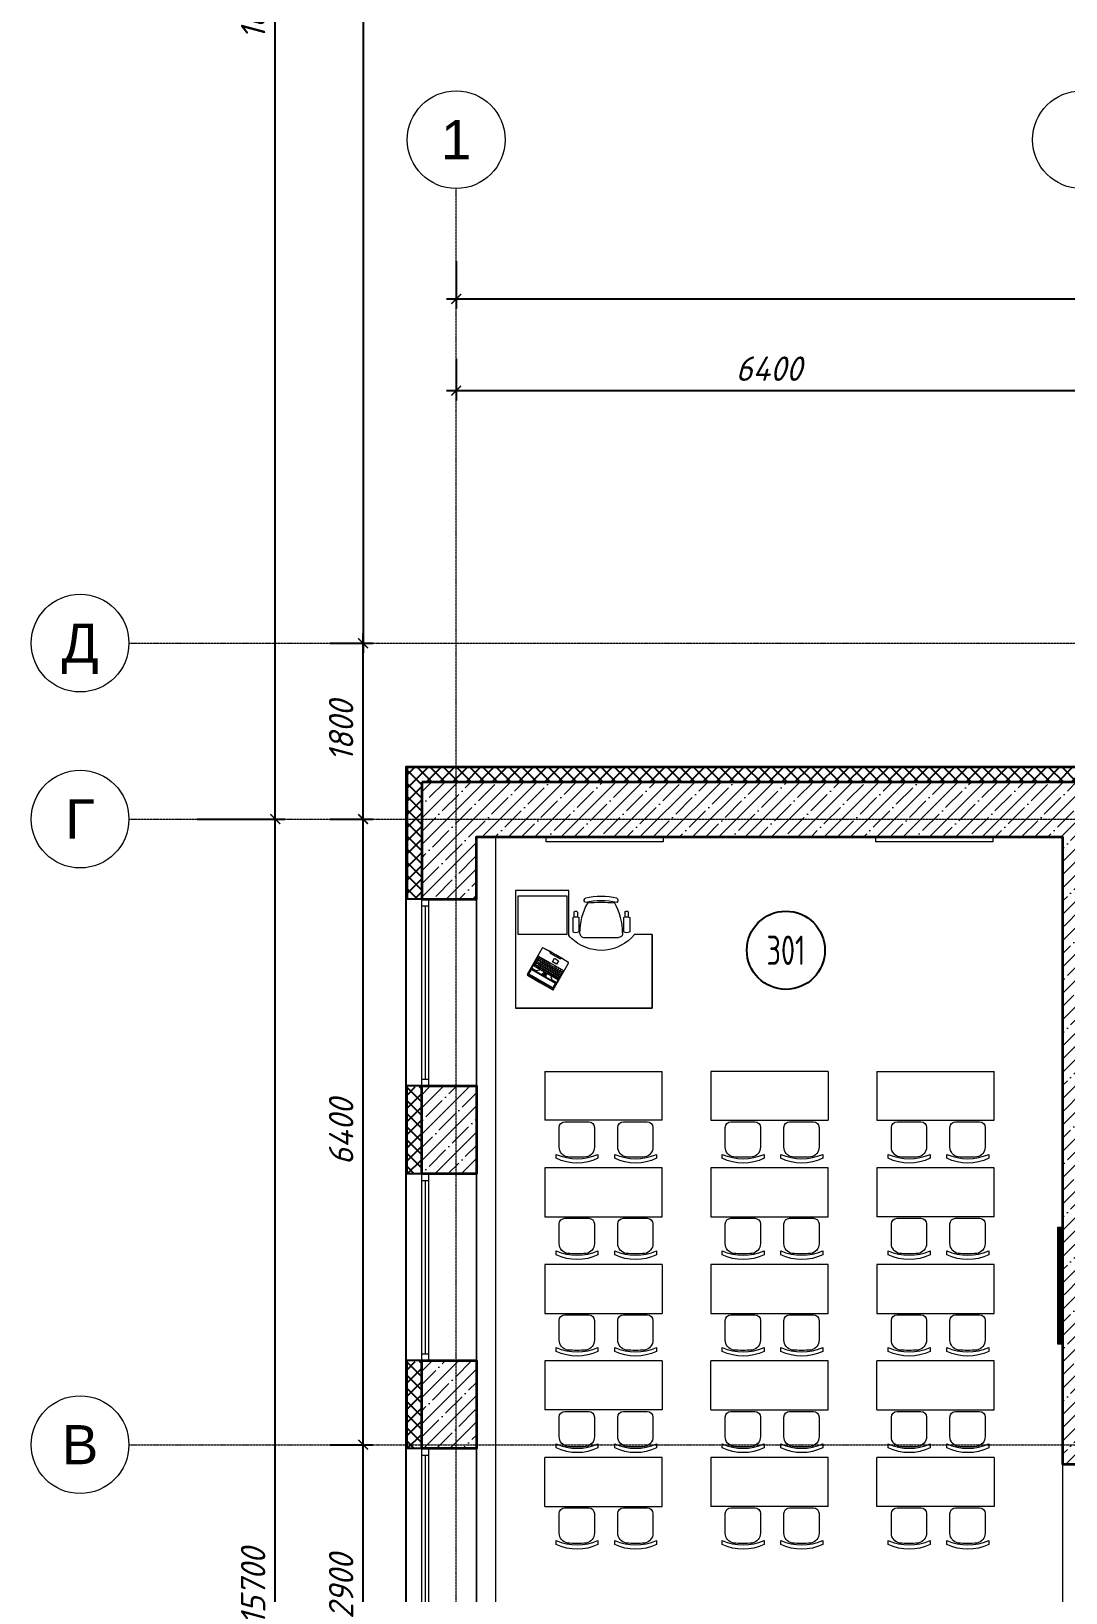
# Model space of a CAD drawing. Header units: millimetres. Extents: x 0 to 168960, y -92093 to 443706.
# Drawn here: x 844 to 11434, y 311988 to 327963 of the extents above; entities that cross this region are included whole.
import ezdxf
from ezdxf.enums import TextEntityAlignment as Align

# ---------------------------------------------------------------- set-up
doc = ezdxf.new("R2018")
doc.units = ezdxf.units.MM
doc.linetypes.add('осевая', pattern=[50.8, 31.75, -6.35, 6.35, -6.35])
for name, color, linetype, lineweight in [('_0', 7, 'Continuous', 15), ('АР_Названия помещений', 124, 'Continuous', 5), ('АР_Номер помещения', 1, 'Continuous', 25), ('АР_Окна БЛОК', 250, 'Continuous', 13), ('АР_Помещения_площадь', 19, 'Continuous', 9)]:
    doc.layers.add(name, color=color, linetype=linetype, lineweight=lineweight)
doc.layers.add('АР_Сущ.Несущая стена', color=7, linetype='Continuous')
doc.styles.add('ISOCPEUR', font='isocpeur.ttf', dxfattribs={"height": 175})
doc.styles.get("Standard").update_dxf_attribs({"font": 'arial.ttf'})
doc.styles.add('Текст_М100', font='GOST_Common Italic.ttf', dxfattribs={"height": 250})
doc.dimstyles.new('Размеры_М100', dxfattribs={"dimtxt": 250, "dimasz": 100, "dimexe": 100, "dimexo": 100, "dimgap": 100, "dimtad": 1, "dimrnd": 5, "dimtxsty": 'Текст_М100', "dimblk": 'ARCHTICK', "dimcen": 250, "dimdle": 100, "dimadec": 0, "dimazin": 2, "dimtfac": 1, "dimtmove": 1, "dimatfit": 3, "dimfxl": 1, "dimarcsym": 0})
pattern_1 = [(45, (0, 65599.53), (-134.70384, 134.70384), []), (45, (134.7, 65599.53), (-134.70384, 134.70384), [238.125, -47.625, 0, -47.625])]

# ---------------------------------------------------------------- blocks, each defined once
blk = doc.blocks.new('ОКНО 1910')
at = {"layer": 'АР_Окна БЛОК', "color": 8, "ltscale": 0.1}
for points in [[(178763, -124525), (180673, -124525), (180673, -125085), (178763, -125085)], [(178763, -125015), (180673, -125015), (180673, -125085), (178763, -125085)], [(178763, -125015), (178833, -125015), (178833, -125085), (178763, -125085)], [(180603, -125015), (180673, -125015), (180673, -125085), (180603, -125085)]]:
    blk.add_lwpolyline(points, close=True, dxfattribs=at)
blk.add_lwpolyline([(178833, -125050), (180603, -125050)], dxfattribs=at)
blk = doc.blocks.new('3 ЭТАЖ')
at = {"layer": 'АР_Сущ.Несущая стена', "ltscale": 0.1}
h = blk.add_hatch(dxfattribs=at)
h.set_pattern_fill('ANSI37', color=8, scale=30, angle=270)
h.set_pattern_definition([(315, (0, 65653.99), (67.35192, 67.35192), []), (45, (0, 65653.99), (-67.35192, 67.35192), [])])
h.paths.add_polyline_path([(120263, -43057), (120263, -42906), (113003, -42907), (113003, -44255), (113153, -44255), (113153, -43057)])
at = {"layer": 'АР_Сущ.Несущая стена', "lineweight": 13, "ltscale": 10000}
h = blk.add_hatch(dxfattribs=at)
h.set_pattern_fill('ANSI35', color=8, scale=30)
h.set_pattern_definition(pattern_1)
h.paths.add_polyline_path([(113508, -43057), (113153, -43057), (113153, -43430), (113508, -43430)])
h.paths.add_polyline_path([(113508, -43430), (113153, -43430), (113153, -44255), (113223, -44255), (113508, -44255)])
h.paths.add_polyline_path([(120263, -43430), (113508, -43430), (113508, -44255), (113713, -44255), (113713, -43617), (119713, -43617), (119713, -50035), (120103, -50035), (120103, -43617), (120263, -43617)])
h.paths.add_polyline_path([(120263, -43057), (113508, -43057), (113508, -43430), (120263, -43430)])
h = blk.add_hatch(dxfattribs=at)
h.set_pattern_fill('ANSI35', color=8, scale=30)
h.set_pattern_definition(pattern_1)
h.paths.add_polyline_path([(113508, -46165), (113153, -46165), (113153, -47065), (113223, -47065), (113508, -47065)])
h.paths.add_polyline_path([(113713, -46165), (113508, -46165), (113508, -47065), (113713, -47065)])
at = {"layer": 'АР_Сущ.Несущая стена', "ltscale": 0.1}
h = blk.add_hatch(dxfattribs=at)
h.set_pattern_fill('ANSI37', color=8, scale=30, angle=270)
h.set_pattern_definition([(315, (238238.14, 131698.08), (67.35192, 67.35192), []), (45, (238238.14, 131698.08), (-67.35192, 67.35192), [])])
h.paths.add_polyline_path([(113153, -47065), (113153, -46175), (113003, -46175), (113003, -47065)])
h = blk.add_hatch(dxfattribs=at)
h.set_pattern_fill('ANSI37', color=8, scale=30, angle=270)
h.set_pattern_definition([(315, (238238.14, 128888.08), (67.35192, 67.35192), []), (45, (238238.14, 128888.08), (-67.35192, 67.35192), [])])
h.paths.add_polyline_path([(113153, -49875), (113153, -48985), (113003, -48985), (113003, -49875)])
at = {"layer": 'АР_Сущ.Несущая стена', "lineweight": 13, "ltscale": 10000}
h = blk.add_hatch(dxfattribs=at)
h.set_pattern_fill('ANSI35', color=8, scale=30)
h.set_pattern_definition(pattern_1)
h.paths.add_polyline_path([(113508, -48975), (113153, -48975), (113153, -49830), (113508, -49830)])
h.paths.add_polyline_path([(113508, -49830), (113153, -49830), (113153, -49875), (113223, -49875), (113508, -49875)])
h.paths.add_polyline_path([(113713, -48975), (113508, -48975), (113508, -49830), (113713, -49830)])
h.paths.add_polyline_path([(113713, -49830), (113508, -49830), (113508, -49875), (113713, -49875)])
at = {"layer": 'АР_Сущ.Несущая стена', "color": 8, "ltscale": 0.1}
for points in [[(174756, -42897), (182078, -42897), (182078, -59645), (112993, -59645), (112993, -42897), (133154, -42897)], [(120263, -42907), (113003, -42907), (113003, -44255)], [(113153, -44255), (112993, -44255)], [(113153, -46165), (112993, -46165)], [(113003, -47065), (113003, -46165)], [(113153, -47065), (112993, -47065)], [(113153, -48975), (112993, -48975)], [(113003, -49875), (113003, -48975)], [(113153, -49875), (112993, -49875)]]:
    blk.add_lwpolyline(points, dxfattribs=at)
at = {"layer": 'АР_Сущ.Несущая стена', "color": 8, "linetype": 'Continuous', "lineweight": 35, "flags": 128}
for points in [[(113153, -43057), (113153, -44255), (113713, -44255), (113713, -43617), (119713, -43617), (119713, -50035), (120103, -50035), (120103, -43617), (120263, -43617), (120263, -43057)], [(113153, -47065), (113153, -46165), (113713, -46165), (113713, -47065)], [(113153, -49875), (113153, -48975), (113713, -48975), (113713, -49875)]]:
    blk.add_lwpolyline(points, close=True, dxfattribs=at)
at = {"layer": 'АР_Сущ.Несущая стена', "color": 8, "rotation": 270}
for p in [(238238, 134508), (238238, 131698), (238238, 128888)]:
    blk.add_blockref('ОКНО 1910', p, dxfattribs=at)
blk = doc.blocks.new('_ArchTick')
at = {"color": 8, "linetype": 'ByBlock', "const_width": 0.15}
blk.add_lwpolyline([(-0.5, -0.5), (0.5, 0.5)], dxfattribs=at)
blk = doc.blocks.new('*D182')
at = {"layer": '_0', "color": 8, "lineweight": -2, "ltscale": 100, "transparency": 16777216}
for p, q in [((3341, 304103), (3341, 320003)), ((2544, 319903), (3441, 319903)), ((2544, 304203), (3441, 304203))]:
    blk.add_line(p, q, dxfattribs=at)
at = {"layer": 'Defpoints', "color": 0, "ltscale": 100, "transparency": 16777216}
for p in [(2444, 319903), (3341, 319903), (2444, 304203)]:
    blk.add_point(p, dxfattribs=at)
at = {"layer": '_0', "color": 8, "lineweight": -2, "ltscale": 100, "transparency": 16777216, "xscale": 100, "yscale": 100, "zscale": 100}
for p, rotation in [((3341, 319903), 90), ((3341, 304203), 270)]:
    blk.add_blockref('_ArchTick', p, dxfattribs=dict(at, rotation=rotation))
at = {"layer": '_0', "color": 8, "ltscale": 100, "transparency": 16777216, "insert": (3115, 312053), "char_height": 250, "attachment_point": 5, "rotation": 90, "style": 'Текст_М100'}
blk.add_mtext('15700', dxfattribs=at)
blk = doc.blocks.new('*D184')
at = {"layer": '_0', "color": 8, "lineweight": -2, "ltscale": 100, "transparency": 16777216}
for p, q in [((4241, 310503), (4241, 313603)), ((3903, 313503), (4341, 313503)), ((4012, 310603), (4341, 310603))]:
    blk.add_line(p, q, dxfattribs=at)
at = {"layer": 'Defpoints', "color": 0, "ltscale": 100, "transparency": 16777216}
for p in [(3803, 313503), (4241, 313503), (3912, 310603)]:
    blk.add_point(p, dxfattribs=at)
at = {"layer": '_0', "color": 8, "lineweight": -2, "ltscale": 100, "transparency": 16777216, "xscale": 100, "yscale": 100, "zscale": 100}
for p, rotation in [((4241, 313503), 90), ((4241, 310603), 270)]:
    blk.add_blockref('_ArchTick', p, dxfattribs=dict(at, rotation=rotation))
at = {"layer": '_0', "color": 8, "ltscale": 100, "transparency": 16777216, "insert": (4016, 312053), "char_height": 250, "attachment_point": 5, "rotation": 90, "style": 'Текст_М100'}
blk.add_mtext('2900', dxfattribs=at)
blk = doc.blocks.new('*D185')
at = {"layer": '_0', "color": 8, "lineweight": -2, "ltscale": 100, "transparency": 16777216}
for p, q in [((4241, 313403), (4241, 320003)), ((3903, 319903), (4341, 319903)), ((3903, 313503), (4341, 313503))]:
    blk.add_line(p, q, dxfattribs=at)
at = {"layer": 'Defpoints', "color": 0, "ltscale": 100, "transparency": 16777216}
for p in [(3803, 319903), (4241, 319903), (3803, 313503)]:
    blk.add_point(p, dxfattribs=at)
at = {"layer": '_0', "color": 8, "lineweight": -2, "ltscale": 100, "transparency": 16777216, "xscale": 100, "yscale": 100, "zscale": 100}
for p, rotation in [((4241, 319903), 90), ((4241, 313503), 270)]:
    blk.add_blockref('_ArchTick', p, dxfattribs=dict(at, rotation=rotation))
at = {"layer": '_0', "color": 8, "ltscale": 100, "transparency": 16777216, "insert": (4016, 316703), "char_height": 250, "attachment_point": 5, "rotation": 90, "style": 'Текст_М100'}
blk.add_mtext('6400', dxfattribs=at)
blk = doc.blocks.new('*D186')
at = {"layer": '_0', "color": 8, "lineweight": -2, "ltscale": 100, "transparency": 16777216}
for p, q in [((4241, 319803), (4241, 321803)), ((3903, 321703), (4341, 321703)), ((3903, 319903), (4341, 319903))]:
    blk.add_line(p, q, dxfattribs=at)
at = {"layer": 'Defpoints', "color": 0, "ltscale": 100, "transparency": 16777216}
for p in [(3803, 321703), (4241, 321703), (3803, 319903)]:
    blk.add_point(p, dxfattribs=at)
at = {"layer": '_0', "color": 8, "lineweight": -2, "ltscale": 100, "transparency": 16777216, "xscale": 100, "yscale": 100, "zscale": 100}
for p, rotation in [((4241, 321703), 90), ((4241, 319903), 270)]:
    blk.add_blockref('_ArchTick', p, dxfattribs=dict(at, rotation=rotation))
at = {"layer": '_0', "color": 8, "ltscale": 100, "transparency": 16777216, "insert": (4016, 320803), "char_height": 250, "attachment_point": 5, "rotation": 90, "style": 'Текст_М100'}
blk.add_mtext('1800', dxfattribs=at)
blk = doc.blocks.new('*D190')
at = {"layer": '_0', "color": 8, "lineweight": -2, "ltscale": 100, "transparency": 16777216}
for p, q in [((3341, 319803), (3341, 336753)), ((2544, 336653), (3441, 336653)), ((2544, 319903), (3441, 319903))]:
    blk.add_line(p, q, dxfattribs=at)
at = {"layer": 'Defpoints', "color": 0, "ltscale": 100, "transparency": 16777216}
for p in [(2444, 336653), (3341, 336653), (2444, 319903)]:
    blk.add_point(p, dxfattribs=at)
at = {"layer": '_0', "color": 8, "lineweight": -2, "ltscale": 100, "transparency": 16777216, "xscale": 100, "yscale": 100, "zscale": 100}
for p, rotation in [((3341, 336653), 90), ((3341, 319903), 270)]:
    blk.add_blockref('_ArchTick', p, dxfattribs=dict(at, rotation=rotation))
at = {"layer": '_0', "color": 8, "ltscale": 100, "transparency": 16777216, "insert": (3115, 328278), "char_height": 250, "attachment_point": 5, "rotation": 90, "style": 'Текст_М100'}
blk.add_mtext('16750', dxfattribs=at)
blk = doc.blocks.new('*D192')
at = {"layer": '_0', "color": 8, "lineweight": -2, "ltscale": 100, "transparency": 16777216}
for p, q in [((4241, 336753), (4241, 321603)), ((3822, 336653), (4341, 336653)), ((3903, 321703), (4341, 321703))]:
    blk.add_line(p, q, dxfattribs=at)
at = {"layer": 'Defpoints', "color": 0, "ltscale": 100, "transparency": 16777216}
for p in [(3722, 336653), (3803, 321703), (4241, 321703)]:
    blk.add_point(p, dxfattribs=at)
at = {"layer": '_0', "color": 8, "lineweight": -2, "ltscale": 100, "transparency": 16777216, "xscale": 100, "yscale": 100, "zscale": 100}
for p, rotation in [((4241, 336653), 90), ((4241, 321703), 270)]:
    blk.add_blockref('_ArchTick', p, dxfattribs=dict(at, rotation=rotation))
at = {"layer": '_0', "color": 8, "ltscale": 100, "transparency": 16777216, "insert": (4016, 329178), "char_height": 250, "attachment_point": 5, "rotation": 90, "style": 'Текст_М100'}
blk.add_mtext('14950', dxfattribs=at)
blk = doc.blocks.new('*D203')
at = {"layer": '_0', "color": 8, "lineweight": -2, "ltscale": 100, "transparency": 16777216}
for p, q in [((5194, 325609), (5194, 325125)), ((73194, 325609), (73194, 325125)), ((5094, 325225), (73294, 325225))]:
    blk.add_line(p, q, dxfattribs=at)
at = {"layer": 'Defpoints', "color": 0, "ltscale": 100, "transparency": 16777216}
for p in [(5194, 325709), (73194, 325709), (73194, 325225)]:
    blk.add_point(p, dxfattribs=at)
at = {"layer": '_0', "color": 8, "lineweight": -2, "ltscale": 100, "transparency": 16777216, "xscale": 100, "yscale": 100, "zscale": 100, "rotation": 180}
blk.add_blockref('_ArchTick', (5194, 325225), dxfattribs=at)
at = {"layer": '_0', "color": 8, "lineweight": -2, "ltscale": 100, "transparency": 16777216, "xscale": 100, "yscale": 100, "zscale": 100}
blk.add_blockref('_ArchTick', (73194, 325225), dxfattribs=at)
at = {"layer": '_0', "color": 8, "ltscale": 100, "transparency": 16777216, "insert": (39194, 325450), "char_height": 250, "attachment_point": 5, "style": 'Текст_М100'}
blk.add_mtext('68000', dxfattribs=at)
blk = doc.blocks.new('*D204')
at = {"layer": '_0', "color": 8, "lineweight": -2, "ltscale": 100, "transparency": 16777216}
for p, q in [((5194, 324616), (5194, 324186)), ((11594, 324616), (11594, 324186)), ((5094, 324286), (11694, 324286))]:
    blk.add_line(p, q, dxfattribs=at)
at = {"layer": 'Defpoints', "color": 0, "ltscale": 100, "transparency": 16777216}
for p in [(5194, 324716), (11594, 324716), (11594, 324286)]:
    blk.add_point(p, dxfattribs=at)
at = {"layer": '_0', "color": 8, "lineweight": -2, "ltscale": 100, "transparency": 16777216, "xscale": 100, "yscale": 100, "zscale": 100, "rotation": 180}
blk.add_blockref('_ArchTick', (5194, 324286), dxfattribs=at)
at = {"layer": '_0', "color": 8, "lineweight": -2, "ltscale": 100, "transparency": 16777216, "xscale": 100, "yscale": 100, "zscale": 100}
blk.add_blockref('_ArchTick', (11594, 324286), dxfattribs=at)
at = {"layer": '_0', "color": 8, "ltscale": 100, "transparency": 16777216, "insert": (8394, 324511), "char_height": 250, "attachment_point": 5, "style": 'Текст_М100'}
blk.add_mtext('6400', dxfattribs=at)
blk = doc.blocks.new('*U373')
at = {"layer": 'АР_Номер помещения', "color": 8}
blk.add_circle((-18960, 9140), 400, dxfattribs=at)
at = {"color": 8, "style": 'ISOCPEUR', "width": 0.7, "flags": 1}
blk.add_attdef('КАТЕГОРИЯ', (-499, -2092), '', height=250, dxfattribs=at)
at = {"layer": 'АР_Номер помещения', "color": 8, "style": 'ISOCPEUR', "width": 0.7}
blk.add_attdef('НОМЕР_ПОМЕЩЕНИЯ', text='', height=300, dxfattribs=at).set_placement((-18960, 9140), align=Align.MIDDLE_CENTER)
at = {"layer": 'АР_Помещения_площадь', "color": 8, "style": 'ISOCPEUR', "width": 0.7}
blk.add_attdef('ПЛОЩАДЬ_ПОМЕЩЕНИЯ', text='', height=200, dxfattribs=at).set_placement((-16359, 2348), align=Align.MIDDLE_RIGHT)
at = {"layer": 'АР_Помещения_площадь', "color": 8, "lineweight": 30, "width": 0.7, "flags": 104}
blk.add_attdef('ИМЯ_ПОМЕЩЕНИЯ', text='', height=100, dxfattribs=at).set_placement((158, 1217), align=Align.MIDDLE_CENTER)
blk = doc.blocks.new('A$C3da1b1ea')
at = {"color": 8, "lineweight": 0}
blk.add_lwpolyline([(0, 0), (50, 0), (50, -1200), (0, -1200), (0, 0)], dxfattribs=at)
blk = doc.blocks.new('laptop')
at = {"color": 8}
for p, q in [((-150, 325), (-155, 323)), ((-150, 325), (-155, 323)), ((-155, 323), (-155, 10)), ((-155, 323), (-155, 10)), ((0, 326), (-150, 325)), ((0, 326), (-150, 325)), ((150, 325), (0, 326)), ((150, 325), (0, 326)), ((155, 323), (150, 325)), ((155, 323), (150, 325)), ((155, 10), (155, 323)), ((155, 10), (155, 323)), ((-150, 313), (-155, 311)), ((155, 248), (-155, 248)), ((0, 314), (-150, 313)), ((-147, 210), (-147, 234)), ((-147, 210), (-147, 100)), ((147, 210), (-147, 210)), ((-147, 210), (-72, 210)), ((-130, 194), (-147, 194)), ((147, 192), (-147, 192)), ((147, 173), (-147, 173)), ((-143, 309), (-140, 310)), ((-143, 254), (-143, 309)), ((-140, 253), (-143, 254)), ((-140, 310), (140, 310)), ((140, 253), (-140, 253)), ((-138, 192), (-138, 173)), ((-137, 244), (-96, 244)), ((-130, 210), (-130, 194)), ((-129, 173), (-129, 155)), ((-128, 210), (-128, 194)), ((76, 194), (-128, 194)), ((-119, 192), (-119, 173)), ((-111, 210), (-111, 194)), ((-110, 173), (-110, 155)), ((-99, 192), (-99, 173)), ((-94, 210), (-94, 194)), ((-68, 219), (-92, 243)), ((-90, 173), (-90, 155)), ((-80, 192), (-80, 173)), ((-77, 210), (-77, 194)), ((-71, 173), (-71, 155)), ((-60, 210), (-60, 194)), ((-60, 192), (-60, 173)), ((-51, 173), (-51, 155)), ((-43, 210), (-43, 194)), ((-41, 192), (-41, 173)), ((-32, 173), (-32, 155)), ((-26, 210), (-26, 194)), ((-19, 242), (-21, 242)), ((-21, 242), (-21, 237)), ((-21, 237), (-19, 237)), ((-21, 226), (-21, 220)), ((21, 226), (-21, 226)), ((-21, 220), (21, 220)), ((-21, 192), (-21, 173)), ((-19, 237), (-19, 242)), ((-12, 173), (-12, 155)), ((-9, 210), (-9, 194)), ((-6, 242), (-8, 242)), ((-8, 242), (-8, 237)), ((-8, 237), (-6, 237)), ((-6, 237), (-6, 242)), ((-2, 192), (-2, 173)), ((150, 313), (0, 314)), ((8, 242), (6, 242)), ((6, 242), (6, 237)), ((6, 237), (8, 237)), ((7, 173), (7, 155)), ((8, 237), (8, 242)), ((8, 210), (8, 194)), ((18, 192), (18, 173)), ((21, 242), (19, 242)), ((19, 242), (19, 237)), ((19, 237), (21, 237)), ((21, 237), (21, 242)), ((21, 220), (21, 226)), ((25, 210), (25, 194)), ((27, 173), (27, 155)), ((37, 192), (37, 173)), ((42, 210), (42, 194)), ((46, 173), (46, 155)), ((57, 192), (57, 173)), ((59, 210), (59, 194)), ((66, 173), (66, 155)), ((68, 219), (92, 243)), ((69, 210), (69, 211)), ((69, 210), (69, 211)), ((147, 210), (69, 210)), ((76, 210), (76, 194)), ((76, 192), (76, 173)), ((79, 210), (79, 194)), ((147, 194), (79, 194)), ((85, 173), (85, 155)), ((96, 244), (137, 244)), ((96, 210), (96, 194)), ((96, 192), (96, 173)), ((105, 173), (105, 155)), ((113, 210), (113, 194)), ((129, 192), (129, 100)), ((130, 210), (130, 194)), ((140, 310), (143, 309)), ((143, 254), (140, 253)), ((143, 309), (143, 254)), ((147, 234), (147, 210)), ((147, 210), (147, 100)), ((155, 311), (150, 313)), ((-155, 10), (-155, 8)), ((-155, 8), (-152, 5)), ((-152, 5), (-150, 5)), ((-150, 5), (0, 0)), ((147, 155), (-147, 155)), ((147, 137), (-147, 137)), ((147, 118), (-147, 118)), ((147, 100), (-147, 100)), ((-123, 155), (-123, 137)), ((-123, 118), (-123, 100)), ((-114, 137), (-114, 118)), ((-103, 155), (-103, 137)), ((-98, 118), (-98, 100)), ((-94, 137), (-94, 118)), ((-84, 155), (-84, 137)), ((-75, 137), (-75, 118)), ((-74, 118), (-74, 100)), ((-64, 155), (-64, 137)), ((-59, 14), (-59, 1)), ((59, 14), (-59, 14)), ((-59, 1), (-59, 14)), ((-59, 14), (59, 14)), ((-55, 137), (-55, 118)), ((-55, 118), (-55, 100)), ((-45, 155), (-45, 137)), ((-36, 137), (-36, 118)), ((-25, 155), (-25, 137)), ((-16, 137), (-16, 118)), ((-6, 155), (-6, 137)), ((0, 0), (150, 5)), ((3, 137), (3, 118)), ((9, 118), (9, 100)), ((14, 155), (14, 137)), ((23, 137), (23, 118)), ((29, 118), (29, 100)), ((33, 155), (33, 137)), ((42, 137), (42, 118)), ((48, 118), (48, 100)), ((53, 155), (53, 137)), ((59, 1), (59, 14)), ((59, 14), (59, 1)), ((62, 137), (62, 118)), ((68, 118), (68, 100)), ((72, 155), (72, 137)), ((81, 137), (81, 118)), ((87, 118), (87, 100)), ((90, 118), (90, 100)), ((92, 155), (92, 137)), ((109, 137), (109, 100)), ((150, 5), (153, 6)), ((153, 6), (155, 8)), ((155, 8), (155, 10))]:
    blk.add_line(p, q, dxfattribs=at)
blk.add_lwpolyline([(-52, 79), (-4, 79), (-4, 39), (-52, 39)], close=True, dxfattribs=at)
for centre, radius, start, end in [((-137, 234), 10, 90, 180), ((-96, 239), 5, 45, 90), ((-72, 215), 5, 270, 45), ((72, 215), 5, 135, 236.1175), ((96, 239), 5, 90, 135), ((137, 234), 10, 0, 90), ((-150, 10), 5, 180, 266.4167), ((0, 2405), 2405, 266.4167, 273.5833), ((150, 10), 5, 273.5833, 0)]:
    blk.add_arc(centre, radius, start, end, dxfattribs=at)
blk = doc.blocks.new('мваи')
at = {"color": 8}
for points in [[(95699, 222916), (95154, 222916), (95154, 221715), (96551, 221715), (96551, 222466), (96371, 222466)], [(95699, 222456), (95699, 222916)], [(95752, 222694), (95752, 222646)], [(95789, 222694), (95789, 222646)], [(96271, 222694), (96271, 222646)], [(96308, 222694), (96308, 222646)], [(95741, 222641), (95741, 222493)], [(95800, 222641), (95800, 222493)], [(96260, 222641), (96260, 222493)], [(96324, 222641), (96324, 222493)], [(96551, 222466), (96551, 221715), (95154, 221715)]]:
    blk.add_lwpolyline(points, dxfattribs=at)
blk.add_lwpolyline([(95180, 222864), (95678, 222864), (95678, 222466), (95180, 222466)], close=True, dxfattribs=at)
blk.add_lwpolyline([(96250, 222482, 0.127479), (96170, 222789, 0.028308), (95890, 222789, 0.127479), (95810, 222482, 0.416667), (95858, 222435), (96207, 222435)], format="xyb", dxfattribs=at)
for centre, radius, start, end in [((96030, 222190), 667, 75.9812, 104.0188), ((96030, 221982), 829, 78.7648, 101.2352)]:
    blk.add_arc(centre, radius, start, end, dxfattribs=at)
for points in [[(95752, 222694), (95757, 222705), (95768, 222710), (95778, 222705)], [(95778, 222705), (95784, 222699), (95784, 222699), (95789, 222694)], [(95868, 222795), (95858, 222800), (95852, 222821), (95863, 222832)], [(95863, 222832), (95863, 222837), (95868, 222837), (95868, 222837)], [(96191, 222837), (96202, 222832), (96207, 222816), (96197, 222800)], [(96197, 222800), (96197, 222800), (96197, 222795), (96191, 222795)], [(96271, 222694), (96276, 222705), (96292, 222710), (96302, 222705)], [(96302, 222705), (96302, 222699), (96308, 222699), (96308, 222694)], [(95741, 222641), (95757, 222652), (95778, 222652), (95800, 222641)], [(96260, 222641), (96281, 222652), (96302, 222652), (96324, 222641)], [(95757, 222403), (95736, 222419), (95715, 222435), (95699, 222456)], [(95800, 222493), (95778, 222482), (95757, 222482), (95741, 222493)], [(96371, 222466), (96218, 222281), (95942, 222249), (95757, 222403)], [(96250, 222482), (96255, 222456), (96234, 222435), (96207, 222435)], [(96324, 222493), (96302, 222482), (96281, 222482), (96260, 222493)]]:
    blk.add_open_spline(points, degree=3, dxfattribs=at)
at = {"color": 8, "rotation": 150}
blk.add_blockref('laptop', (95567, 222259), dxfattribs=at)
blk = doc.blocks.new('Стул парты')
at = {"color": 8}
for points in [[(-95, -360, -0.36493), (-180, -259), (-180, -58, -0.414078), (-122, 0), (122, 0, -0.414078), (180, -58), (180, -259, -0.36493), (95, -360, -0.041656)], [(-212, -334, 0.203875), (217, -334), (217, -374, -0.227009), (-212, -374)]]:
    blk.add_lwpolyline(points, format="xyb", close=True, dxfattribs=at)

msp = doc.modelspace()

# ---------------------------------------------------------------- linework, layer by layer
at = {"layer": '_0', "linetype": 'осевая', "ltscale": 0.3}
for p, q in [((5193.707, 301304.542), (5193.707, 326353.426)), ((1843.707, 321703.426), (74501.816, 321703.426)), ((1843.707, 319903.426), (74501.816, 319903.426)), ((1843.707, 313503.426), (74501.816, 313503.426))]:
    msp.add_line(p, q, dxfattribs=at)
at = {"layer": '_0'}
for p, q in [((6101.278, 317321.979, 0), (6101.278, 316821.979, 0)), ((6101.278, 317321.979, 0), (7301.278, 317321.979, 0)), ((7301.278, 316821.979, 0), (7301.278, 317321.979, 0)), ((7801.278, 317321.979, 0), (7801.278, 316821.979, 0)), ((9001.278, 317321.979, 0), (7801.278, 317321.979, 0)), ((9001.278, 317321.979, 0), (9001.278, 316821.979, 0)), ((9501.278, 317321.979, 0), (9501.278, 316821.979, 0)), ((9501.278, 317321.979, 0), (10701.278, 317321.979, 0)), ((10701.278, 316821.979, 0), (10701.278, 317321.979, 0)), ((7301.278, 316821.979, 0), (6101.278, 316821.979, 0)), ((7801.278, 316821.979, 0), (9001.278, 316821.979, 0)), ((9501.278, 316821.979, 0), (10701.278, 316821.979, 0)), ((7301.278, 316334.473, 0), (6101.278, 316334.473, 0)), ((6101.278, 316334.473, 0), (6101.278, 315834.473, 0)), ((7301.278, 315834.473, 0), (7301.278, 316334.473, 0)), ((9001.278, 316334.473, 0), (7801.278, 316334.473, 0)), ((7801.278, 316334.473, 0), (7801.278, 315834.473, 0)), ((9001.278, 315834.473, 0), (9001.278, 316334.473, 0)), ((9501.278, 316334.473, 0), (9501.278, 315834.473, 0)), ((10701.278, 316334.473, 0), (9501.278, 316334.473, 0)), ((10701.278, 315834.473, 0), (10701.278, 316334.473, 0)), ((6101.278, 315834.473, 0), (7301.278, 315834.473, 0)), ((7801.278, 315834.473, 0), (9001.278, 315834.473, 0)), ((10701.278, 315834.473, 0), (9501.278, 315834.473, 0)), ((7301.278, 315346.967, 0), (6101.278, 315346.967, 0)), ((6101.278, 315346.967, 0), (6101.278, 314846.967, 0)), ((7301.278, 315346.967, 0), (7301.278, 314846.967, 0)), ((7801.278, 315346.967, 0), (7801.278, 314846.967, 0)), ((9001.278, 315346.967, 0), (7801.278, 315346.967, 0)), ((9001.278, 314846.967, 0), (9001.278, 315346.967, 0)), ((10701.278, 315346.967, 0), (9501.278, 315346.967, 0)), ((9501.278, 315346.967, 0), (9501.278, 314846.967, 0)), ((10701.278, 314846.967, 0), (10701.278, 315346.967, 0)), ((6101.278, 314846.967, 0), (7301.278, 314846.967, 0)), ((7801.278, 314846.967, 0), (9001.278, 314846.967, 0)), ((9501.278, 314846.967, 0), (10701.278, 314846.967, 0)), ((7301.278, 314359.461, 0), (6101.278, 314359.461, 0)), ((6101.278, 314359.461, 0), (6101.278, 313859.461, 0)), ((7301.278, 314359.461, 0), (7301.278, 313859.461, 0)), ((9001.278, 314359.461, 0), (7801.278, 314359.461, 0)), ((7801.278, 313859.461, 0), (7801.278, 314359.461, 0)), ((9001.278, 313859.461, 0), (9001.278, 314359.461, 0)), ((10701.278, 314359.461, 0), (9501.278, 314359.461, 0)), ((9501.278, 313859.461, 0), (9501.278, 314359.461, 0)), ((10701.278, 313859.461, 0), (10701.278, 314359.461, 0)), ((7301.278, 313859.461, 0), (6101.278, 313859.461, 0)), ((7801.278, 313859.461, 0), (9001.278, 313859.461, 0)), ((9501.278, 313859.461, 0), (10701.278, 313859.461, 0)), ((7301.278, 313371.954, 0), (6101.278, 313371.954, 0)), ((6101.278, 312871.954, 0), (6101.278, 313371.954, 0)), ((7301.278, 312871.954, 0), (7301.278, 313371.954, 0)), ((7801.278, 313371.954, 0), (7801.278, 312871.954, 0)), ((9001.278, 313371.954, 0), (7801.278, 313371.954, 0)), ((9001.278, 312871.954, 0), (9001.278, 313371.954, 0)), ((10701.278, 313371.954, 0), (9501.278, 313371.954, 0)), ((9501.278, 312871.954, 0), (9501.278, 313371.954, 0)), ((10701.278, 313371.954, 0), (10701.278, 312871.954, 0)), ((6101.278, 312871.954, 0), (7301.278, 312871.954, 0)), ((9001.278, 312871.954, 0), (7801.278, 312871.954, 0)), ((10701.278, 312871.954, 0), (9501.278, 312871.954, 0))]:
    msp.add_line(p, q, dxfattribs=at)
msp.add_lwpolyline([(11401.278, 310803.434), (5401.278, 310803.434), (5401.278, 319721.793), (11401.278, 319721.793)], close=True, dxfattribs=at)
at = {"layer": '_0', "ltscale": 0.1}
msp.add_lwpolyline([(5401.278, 311418.241), (5601.249, 311421.676), (5601.249, 319721.793)], dxfattribs=at)
at = {"layer": '_0', "elevation": 0}
msp.add_lwpolyline([(7313.904, 319721.799), (7313.904, 319668.859), (6113.904, 319668.859), (6113.904, 319721.799)], close=True, dxfattribs=at)
msp.add_lwpolyline([(10687.394, 319721.793), (10687.394, 319668.853), (9488.652, 319668.853), (9488.652, 319721.793)], dxfattribs=at)
at = {"layer": '_0', "const_width": 50}
msp.add_lwpolyline([(11376.278, 315730.167), (11376.278, 314530.167)], dxfattribs=at)
at = {"layer": '_0', "ltscale": 100}
for centre in [(5193.707, 326853.426), (11593.707, 326853.426), (1343.707, 321703.426), (1343.707, 319903.426), (1343.707, 313503.426)]:
    msp.add_circle(centre, 500, dxfattribs=at)

# ---------------------------------------------------------------- block references
at = {"layer": '_0'}
for name, p in [('3 ЭТАЖ', (-108312.067, 363338.701)), ('мваи', (-89352.4, 96255.52, 0)), ('Стул парты', (6428.382, 316806.907, 0)), ('Стул парты', (7028.382, 316806.907, 0)), ('Стул парты', (8128.382, 316806.907, 0)), ('Стул парты', (8728.382, 316806.907, 0)), ('Стул парты', (9828.382, 316806.907, 0)), ('Стул парты', (10428.382, 316806.907, 0)), ('Стул парты', (6428.382, 315819.401, 0)), ('Стул парты', (7028.382, 315819.401, 0)), ('Стул парты', (8128.382, 315819.401, 0)), ('Стул парты', (8728.382, 315819.401, 0)), ('Стул парты', (9828.382, 315819.401, 0)), ('Стул парты', (10428.382, 315819.401, 0)), ('Стул парты', (6428.382, 314831.895, 0)), ('Стул парты', (7028.382, 314831.895, 0)), ('Стул парты', (8128.382, 314831.895, 0)), ('Стул парты', (8728.382, 314831.895, 0)), ('Стул парты', (9828.382, 314831.895, 0)), ('Стул парты', (10428.382, 314831.895, 0)), ('Стул парты', (6428.382, 313844.389, 0)), ('Стул парты', (7028.382, 313844.389, 0)), ('Стул парты', (8128.382, 313844.389, 0)), ('Стул парты', (8728.382, 313844.389, 0)), ('Стул парты', (9828.382, 313844.389, 0)), ('Стул парты', (10428.382, 313844.389, 0)), ('Стул парты', (6428.382, 312856.883, 0)), ('Стул парты', (7028.382, 312856.883, 0)), ('Стул парты', (8128.382, 312856.883, 0)), ('Стул парты', (8728.382, 312856.883, 0)), ('Стул парты', (9828.382, 312856.883, 0)), ('Стул парты', (10428.382, 312856.883, 0))]:
    msp.add_blockref(name, p, dxfattribs=at)
ref = msp.add_blockref('*U373', (27528.674, 309421.205), dxfattribs=at)
ref.add_attrib('НОМЕР_ПОМЕЩЕНИЯ', '301', dxfattribs={"layer": 'АР_Номер помещения', "color": 8, "height": 300, "style": 'ISOCPEUR', "width": 0.7}).set_placement((8569.053, 318561.228), align=Align.MIDDLE_CENTER)
lines = msp.add_mtext('\\W0.8000;Кабинет русского языка и литературы', dxfattribs={"layer": 'АР_Названия помещений', "color": 8, "insert": (7739.846, 311877.715), "char_height": 3627.57557, "width": 1605.48639, "attachment_point": 1})
ref.add_attrib('ИМЯ_ПОМЕЩЕНИЯ', '', (7739.846, 311877.715), dxfattribs={"flags": 104}).embed_mtext(lines)
at = {"layer": '_0', "lineweight": 0, "rotation": 180}
msp.add_blockref('A$C3da1b1ea', (11401.278, 314530.167), dxfattribs=at)

# ---------------------------------------------------------------- texts
at = {"layer": '_0', "ltscale": 100}
for s, p in [('1', (5193.707, 326853.426)), ('Д', (1343.707, 321703.426)), ('Г', (1343.707, 319903.426)), ('В', (1343.707, 313503.426))]:
    msp.add_text(s, height=400, dxfattribs=at).set_placement(p, align=Align.MIDDLE_CENTER)

# ---------------------------------------------------------------- dimensions: what is measured, and where the dimension line sits
for base, p1, p2, picture, middle in [((3341.374, 336653.426), (2443.707, 319903.426), (2443.707, 336653.426), '*D190', (3114.765, 328278.426)), ((4241.379, 321703.426), (3721.672, 336653.426), (3803.333, 321703.426), '*D192', (4016.379, 329178.426)), ((4241.379, 321703.426), (3803.333, 319903.426), (3803.333, 321703.426), '*D186', (4016.379, 320803.426)), ((3341.374, 319903.426), (2443.707, 304203.426), (2443.707, 319903.426), '*D182', (3114.765, 312053.426)), ((4241.379, 319903.426), (3803.333, 313503.426), (3803.333, 319903.426), '*D185', (4016.379, 316703.426)), ((4241.379, 313503.426), (3912.029, 310603.426), (3803.333, 313503.426), '*D184', (4016.379, 312053.426))]:
    dim = msp.add_linear_dim(base=base, p1=p1, p2=p2, angle=90, dimstyle='Размеры_М100', override={"dimclrd": 8, "dimclre": 8, "dimclrt": 8}, dxfattribs=at)
    dim.commit()
    dim.dimension.update_dxf_attribs({"geometry": picture, "text_midpoint": middle})
for base, p1, p2, picture, middle in [((73193.707, 325225.272), (5193.707, 325708.563), (73193.707, 325708.563), '*D203', (39193.707, 325450.272)), ((11593.707, 324285.703), (5193.707, 324715.559), (11593.707, 324715.559), '*D204', (8393.707, 324510.703))]:
    dim = msp.add_linear_dim(base=base, p1=p1, p2=p2, dimstyle='Размеры_М100', override={"dimclrd": 8, "dimclre": 8, "dimclrt": 8}, dxfattribs=at)
    dim.commit()
    dim.dimension.update_dxf_attribs({"geometry": picture, "text_midpoint": middle})

doc.saveas('drawing.dxf')
